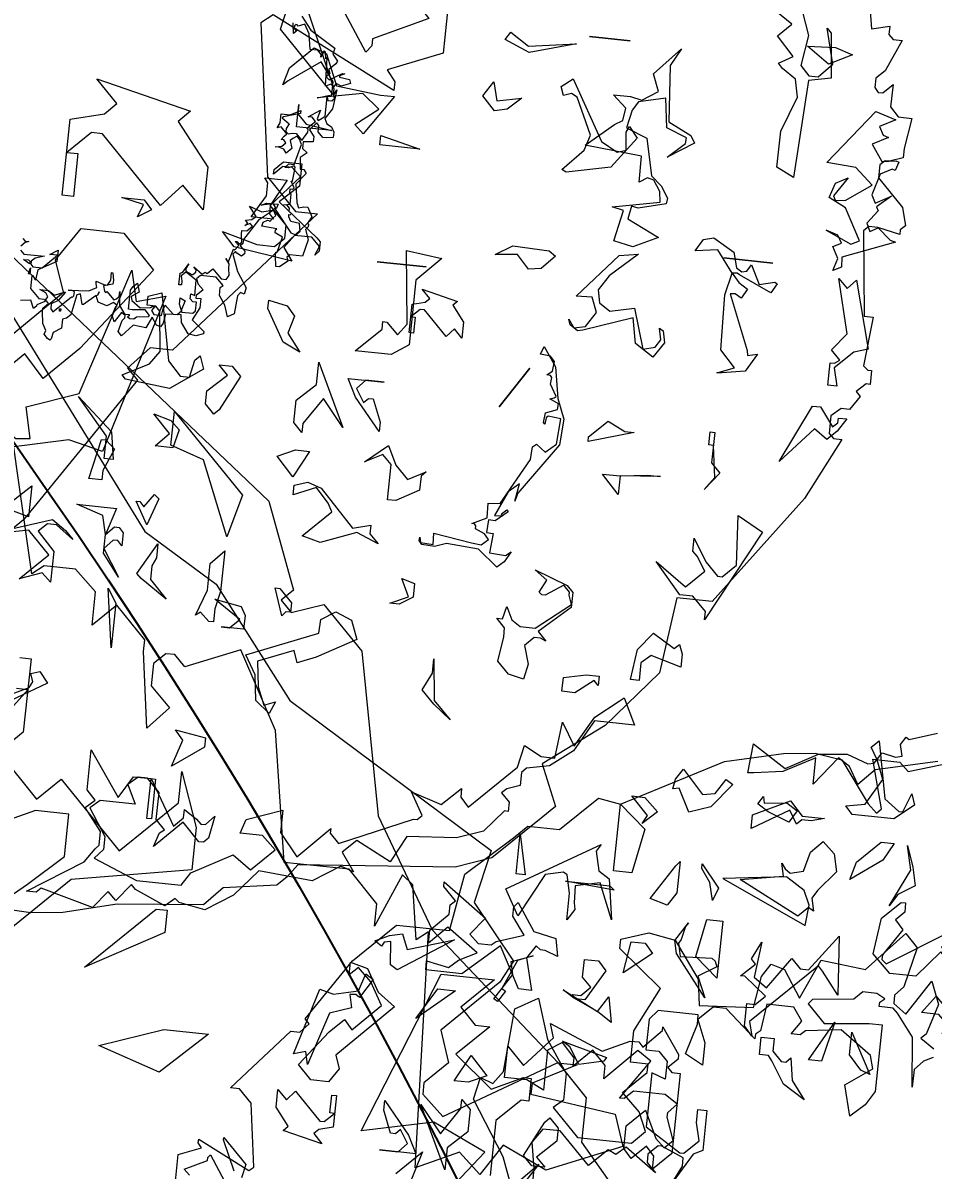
# Model space of a CAD drawing. Header units: metres. Extents: x 329311 to 330425, y 7396637 to 7397287.
# Drawn here: x 329877.847 to 329878.323, y 7397066.054 to 7397066.654 of the extents above; entities that cross this region are included whole.
import ezdxf

# ---------------------------------------------------------------- set-up
doc = ezdxf.new("R2010")
doc.units = ezdxf.units.M
doc.layers.get('0').update_dxf_attribs({"lineweight": 18})
doc.layers.add('ARBRE', color=251, linetype='Continuous', lineweight=13)
doc.layers.add('PA6_TEXTO', color=3, linetype='Continuous', lineweight=18)
doc.layers.add('VEGETAIS', color=3, linetype='Continuous')
doc.styles.add('200 Médio', font='arial.ttf', dxfattribs={"height": 0.75})
doc.styles.add('ARIAL', font='ARIAL', dxfattribs={"height": 0.2})
doc.dimstyles.new('AQ250', dxfattribs={"dimscale": 10, "dimtxt": 0.05, "dimasz": 0.03, "dimexe": 0.03, "dimexo": 0.025, "dimgap": 0.025, "dimtad": 1, "dimzin": 0, "dimdsep": 46, "dimtxsty": 'ARIAL', "dimblk": 'ARCHTICK', "dimcen": 0.09, "dimdle": 0.03, "dimclrt": 7, "dimadec": 0, "dimazin": 0, "dimtfac": 1, "dimtix": 1, "dimtmove": 2, "dimatfit": 3, "dimldrblk": 'OPEN90', "dimfxl": 1, "dimtvp": 1, "dimtolj": 1, "dimtzin": 0, "dimarcsym": 0})

# ---------------------------------------------------------------- blocks, each defined once
blk = doc.blocks.new('_ArchTick')
at = {"color": 0, "linetype": 'ByBlock', "const_width": 0.15}
blk.add_lwpolyline([(-0.5, -0.5), (0.5, 0.5)], dxfattribs=at)
blk = doc.blocks.new('*D12')
at = {"layer": 'Defpoints', "color": 0, "transparency": 16777216}
for p in [(329895.00341, 7397086.44191), (329868.82256, 7397007.37628), (329871.09592, 7397006.62351)]:
    blk.add_point(p, dxfattribs=at)
at = {"layer": 'PA6_TEXTO', "color": 0, "lineweight": -2, "transparency": 16777216}
for p, q in [((329895.24074, 7397086.36333), (329897.56156, 7397085.59484)), ((329897.37107, 7397085.97393), (329871.00161, 7397006.33872)), ((329869.05989, 7397007.29769), (329871.38071, 7397006.52921))]:
    blk.add_line(p, q, dxfattribs=at)
at = {"layer": 'PA6_TEXTO', "color": 0, "lineweight": -2, "transparency": 16777216, "xscale": 0.3, "yscale": 0.3, "zscale": 0.3}
for p, rotation in [((329897.27676, 7397085.68914), 71.6788444677974), ((329871.09592, 7397006.62351), 251.6788444677974)]:
    blk.add_blockref('_ArchTick', p, dxfattribs=dict(at, rotation=rotation))
at = {"layer": 'PA6_TEXTO', "color": 7, "transparency": 16777216, "insert": (329883.58525, 7397046.35536), "char_height": 0.75, "attachment_point": 5, "rotation": 71.67884, "style": '200 Médio'}
blk.add_mtext('\\A1;83.29', dxfattribs=at)
blk = doc.blocks.new('_Open90')
at = {"color": 0, "linetype": 'ByBlock', "lineweight": -2}
for p, q in [((-0.5, 0.5), (0, 0)), ((0, 0), (-1, 0)), ((0, 0), (-0.5, -0.5))]:
    blk.add_line(p, q, dxfattribs=at)
blk = doc.blocks.new('WMF26', base_point=(0, 0.0008))
at = {"color": 85}
for points in [[(10.2552, -0.9839), (11.3025, -1.7915), (11.412, -2.069), (11.3758, -2.1052), (11.412, -2.1414), (11.5141, -2.1052), (11.6524, -2.2427), (11.7611, -2.7672), (11.9727, -3.1163), (12.4238, -3.5016), (12.5251, -3.6045), (12.5251, -3.7494), (12.7359, -3.9898)], [(13.1582, -5.9476), (13.2233, -7.4181), (13.0199, -7.9055), (12.9837, -8.0792), (12.6708, -8.5666), (12.6708, -8.8803), (12.4963, -8.9527), (12.5251, -8.989), (12.5251, -9.0178), (12.111, -8.8144), (12.0739, -8.8441), (12.1472, -9.3381), (12.2485, -9.4401), (12.3209, -9.4401), (11.8994, -9.9284), (11.8269, -9.9284), (11.7611, -10.0008), (11.7973, -10.037), (11.477, -10.5245), (11.165, -10.8381), (10.75, -10.8381), (10.6776, -11.2893), (10.3277, -11.6096), (10.2264, -11.7108), (9.9786, -11.7108), (9.7028, -11.9875), (9.5274, -11.9578), (8.756, -12.3728), (8.3048, -12.4823), (8.0578, -12.5119), (7.8462, -12.4823), (7.6066, -12.162), (7.5342, -12.097), (7.4979, -12.1332), (7.6066, -12.5119), (7.395, -12.5119), (7.3226, -12.4461), (6.6606, -12.6568)], [(0.825, -8.1813), (0.7237, -7.6214), (0.5846, -7.6577), (0.5846, -7.5918), (0.5483, -7.5556), (0.4759, -7.5556), (0.5846, -7.3078), (0.6496, -7.2427), (0.6496, -7.1703), (0.6208, -7.1332), (0.5846, -7.1332), (0.5121, -7.2065), (0.5121, -7.0319), (0.4462, -6.9595), (0.3376, -6.9595), (0.3738, -6.7191), (0.3738, -6.6458), (0.4759, -6.6096), (0.5121, -6.6096), (0.5483, -6.5734), (0.5483, -6.4713), (0.3376, -6.2605), (0.3013, -6.1222), (0.3376, -6.0851), (0.3376, -6.0489), (0.5121, -6.0851), (0.5846, -6.0851), (0.6208, -6.0489), (0.5483, -5.387), (0.4759, -5.387), (0.5121, -5.0016), (0.4759, -4.972), (0.4462, -4.972), (0.4462, -4.8633), (0.4759, -4.8633), (0.5483, -4.7975), (0.5121, -4.7612), (0.5846, -4.6517), (0.6496, -4.6517), (0.7237, -4.5867), (0.7237, -4.4484), (0.6866, -4.4122), (0.6208, -4.4122), (0.8612, -3.9239), (1.4943, -3.0512), (1.771, -3.0512), (1.8434, -2.4543), (2.2221, -2.0031), (2.6807, -1.654), (2.5424, -1.3338), (2.6445, -1.2317), (2.9936, -0.8826), (3.2694, -0.7805), (4.492, -0.6718), (4.5653, -0.5689), (4.6377, -0.4965), (5.0527, -0.4314), (5.191, -0.2857), (5.8604, -0.2206), (6.2753, -0.1111), (6.5223, -0.0815), (7.3226, -0.1111)]]:
    blk.add_lwpolyline(points, dxfattribs=at)
at = {"color": 63}
for points in [[(6.5001, -0.2462), (6.5734, -0.2462), (6.1518, -0.522), (6.0777, -0.6315), (6.0489, -0.6611), (6.0489, -0.7698), (6.188, -0.9443), (6.1156, -1.0094), (6.188, -1.0827), (6.188, -1.3955), (5.9402, -1.0464), (5.8381, -1.221), (5.7006, -1.221), (5.489, -0.8711), (5.4166, -0.9443), (5.4166, -1.0094), (5.3145, -0.9443), (5.2783, -0.9081), (5.2421, -0.9081), (5.1762, -0.9806), (5.2058, -0.806), (5.2421, -0.7698), (5.2783, -0.7698), (5.4166, -0.9081), (5.6274, -0.6973), (5.5903, -0.806), (5.5541, -0.8348), (5.6274, -0.9081), (5.6274, -1.1189), (5.7295, -1.221), (5.8019, -1.221), (5.8744, -1.1551), (5.8019, -1.0094), (6.0777, -1.0094), (6.1518, -0.9443), (6.0127, -0.7336), (6.0127, -0.6315), (6.0777, -0.5582), (5.7295, -0.4199), (5.3804, -0.4199), (5.3145, -0.522), (5.0016, -0.6973), (4.8559, -0.5944), (4.6814, -0.7698), (4.7909, -0.8711), (4.9654, -0.8711), (4.9292, -0.9806), (4.6517, -1.0827), (4.6517, -0.9081), (4.5068, -0.7336), (4.2664, -0.9806), (4.2664, -0.9443), (4.194, -0.8711), (3.6333, -1.1189), (3.6045, -1.1189), (3.5683, -1.1551), (3.6695, -1.3297), (3.4299, -1.2572), (3.2842, -1.3955), (3.2842, -1.3297), (3.2192, -1.2572), (2.8693, -1.6063), (2.833, -1.7808), (2.6947, -1.7084), (2.586, -1.7084), (2.5572, -1.9924), (2.4469, -1.8171), (2.3094, -2.0575), (2.1349, -2.2032), (2.0986, -2.232), (1.9957, -2.0287), (2.3094, -2.0287), (2.4469, -1.7808), (2.6223, -1.6433), (2.7968, -1.6063), (2.833, -1.5701), (2.833, -1.4688), (2.9343, -1.4317), (2.9722, -1.3955), (2.9055, -1.3297), (2.9055, -1.2572), (2.9343, -1.2572), (3.0808, -1.0827), (3.2842, -1.0094), (3.6695, -0.9806), (3.779, -0.7698), (4.0557, -0.9081), (4.1577, -0.806), (4.0557, -0.6611), (4.1577, -0.6973), (4.3685, -0.5582), (4.7909, -0.5944), (4.9654, -0.3837), (5.1762, -0.2462), (5.3804, -0.2824), (5.4166, -0.3112), (5.489, -0.2462), (5.7295, -0.3474), (5.7657, -0.3837), (5.8744, -0.2462), (5.9402, -0.3112), (6.0489, -0.1729), (6.4639, -0.2824), (6.5001, -0.2462), (6.5001, -0.2462)], [(10.3532, -1.2029), (10.9131, -1.9307), (11.1609, -2.0756), (11.4375, -2.4255), (12.1357, -2.8404), (12.0995, -3.0142), (12.2452, -3.1895), (12.209, -3.262), (12.0344, -3.4365), (12.0706, -3.5386), (11.9982, -3.6119), (11.9982, -3.6481), (12.0706, -3.7132), (12.4205, -3.5016), (12.4856, -3.5016), (12.3464, -3.5757), (12.3464, -3.6119), (12.6239, -3.6481), (12.6601, -3.7494), (12.4205, -3.8515), (12.274, -3.7856), (12.209, -3.8877), (12.1357, -3.8227), (11.9982, -3.8877), (11.962, -3.1237), (11.9249, -3.1533), (11.8953, -2.9779), (11.859, -2.9491), (11.7866, -3.1237), (11.7866, -3.0512), (11.6853, -2.9491), (11.4737, -2.9491), (11.4013, -2.5268), (11.263, -2.2789), (11.0884, -2.353), (11.0522, -2.3168), (11.0226, -2.3168), (10.9863, -2.353), (10.9863, -2.4255), (11.0522, -2.4905), (10.9863, -2.563), (10.9501, -2.3168), (10.9501, -2.2789), (10.848, -2.1777), (10.7756, -2.2501), (10.7756, -2.1414), (10.7031, -2.0756), (10.601, -2.0756), (10.564, -2.1052), (10.3894, -1.4062)], [(5.3112, -1.5083), (5.5508, -1.3338), (5.4849, -1.5445), (5.5508, -1.6178), (5.3112, -1.5808), (5.3112, -1.5083), (5.3112, -1.5083)], [(7.2929, -1.8805), (7.1217, -1.724), (7.0023, -1.6894), (6.7191, -1.8286), (6.6969, -1.8747), (6.7183, -1.9373), (6.6499, -1.9611), (6.5816, -1.8772), (7.0394, -1.5997), (7.1077, -1.4671), (7.0838, -1.398), (6.943, -1.4169), (6.8969, -1.3947), (6.9801, -1.3264), (7.2279, -1.5017), (7.3102, -1.8426), (7.2929, -1.8805), (7.2929, -1.8805)], [(4.217, -2.4683), (4.52, -2.2962), (4.6624, -2.2378), (4.6945, -2.3316), (4.9712, -2.2188), (4.9457, -2.0188), (4.8847, -1.8821), (4.7991, -1.9175), (4.8386, -1.8228), (4.9522, -1.9109), (4.9778, -2.111), (5.065, -2.2584), (4.5184, -2.4856), (4.5126, -2.5934), (4.4031, -2.6651), (4.2747, -2.6116), (4.217, -2.4683), (4.217, -2.4683)], [(3.6695, -2.1307), (3.6045, -2.2682), (3.6045, -2.3786), (3.5683, -2.0575), (3.4299, -1.92), (3.5683, -2.0287), (3.6695, -2.1307), (3.6695, -2.1307)], [(6.1156, -2.2032), (6.188, -2.6618), (6.1156, -2.5523), (6.1156, -2.2032), (6.1156, -2.2032)], [(2.586, -2.3415), (2.4107, -2.3786), (2.3094, -2.3786), (2.3094, -2.3053), (2.3456, -2.3415), (2.4839, -2.232), (2.586, -2.232), (2.586, -2.3415), (2.586, -2.3415)], [(3.1064, -2.4148), (3.0817, -2.6074), (3.0817, -2.6766), (3.1508, -2.7466), (3.1064, -2.7466), (3.0817, -2.8446), (3.0323, -2.7466), (2.9631, -2.7013), (2.8437, -2.7013), (2.5819, -2.9137), (2.6066, -2.9829), (2.6066, -3.0076), (2.656, -3.057), (2.7943, -2.9631), (2.819, -2.9631), (2.8437, -2.9829), (2.7943, -3.0817), (2.8931, -3.1517), (2.6313, -3.057), (2.5819, -3.0076), (2.5819, -2.889), (2.819, -2.6766), (2.7499, -2.6074), (2.7943, -2.6272), (2.8437, -2.6272), (2.9129, -2.558), (2.8684, -2.4148), (2.8931, -2.2954), (3.0125, -2.3209), (3.1064, -2.4148), (3.1064, -2.4148)], [(2.0328, -2.6181), (1.9233, -2.7565), (1.7495, -2.6544), (1.7125, -2.6906), (1.6837, -2.6181), (1.6837, -2.5161), (1.9233, -2.5819), (1.9957, -2.5161), (1.9957, -2.3786), (2.0624, -2.3786), (2.0328, -2.6181), (2.0328, -2.6181)], [(5.3433, -2.5885), (5.3433, -2.4872), (5.3804, -2.4872), (5.4528, -2.5523), (5.489, -2.5235), (5.4166, -2.7276), (5.4166, -2.9384), (5.3145, -3.0471), (5.3145, -2.7276), (5.3433, -2.5885), (5.3433, -2.5885)], [(4.7547, -2.698), (4.7547, -2.6247), (4.7909, -2.6247), (4.8197, -2.5885), (4.893, -2.8001), (4.8559, -2.8001), (4.7547, -2.698), (4.7547, -2.698)], [(5.8678, -2.8726), (5.8678, -2.7639), (5.7295, -2.6247), (5.9402, -2.7639), (5.9765, -2.8001), (5.8381, -3.0471), (5.8381, -2.9384), (5.8678, -2.8726), (5.8678, -2.8726)], [(6.6754, -3.15), (6.5659, -3.0759), (6.5001, -3.0109), (6.6392, -3.1121), (6.7117, -3.1121), (6.7767, -3.0471), (6.6392, -2.9022), (6.6392, -2.6618), (6.7117, -2.7276), (6.8862, -2.6618), (6.6754, -2.8726), (6.85, -3.0471), (7.1991, -2.9746), (7.3374, -2.9746), (7.2641, -3.0759), (7.1991, -3.15), (7.2353, -3.36), (7.0904, -3.0109), (6.6754, -3.15), (6.6754, -3.15)], [(6.2531, -3.0759), (6.188, -3.1426), (6.1518, -3.1426), (6.1156, -3.1055), (6.1156, -3.0035), (6.1518, -3.0397), (6.188, -3.0397), (6.2531, -2.9672), (6.1156, -2.7565), (6.2531, -2.931), (6.2531, -3.0759), (6.2531, -3.0759)], [(1.6475, -3.0759), (1.7495, -3.0759), (1.9595, -3.3163), (1.7125, -3.1426), (1.5742, -3.2801), (1.6475, -3.3896), (1.6837, -3.4258), (1.6837, -3.5271), (1.5742, -3.3534), (1.4721, -3.2513), (1.4359, -3.2513), (1.3346, -3.3534), (1.3634, -3.7387), (1.1601, -3.63), (1.538, -2.9022), (1.538, -2.9672), (1.6475, -3.0759), (1.6475, -3.0759)], [(6.2531, -3.0759), (6.2893, -3.2225), (6.5001, -3.2875), (6.188, -3.2875), (6.2531, -3.0759), (6.2531, -3.0759)], [(2.8569, -4.5002), (2.791, -4.3446), (2.805, -4.1405), (3.0874, -3.7321), (3.1055, -3.6671), (3.0825, -3.8054), (3.164, -3.7346), (3.2513, -3.5394), (3.1879, -3.5452), (3.1994, -3.56), (3.1607, -3.5946), (3.1484, -3.5806), (3.2406, -3.4991), (3.2933, -3.5032), (3.2999, -3.4036), (3.248, -3.3995), (3.2587, -3.2472), (3.1327, -3.2389), (3.0932, -3.2727), (3.1385, -3.1887), (3.192, -3.1426), (3.3493, -3.2669), (3.602, -3.2842), (3.6909, -3.2513), (3.7905, -3.2579), (3.8152, -3.2859), (3.8136, -3.3122), (3.8029, -3.2719), (3.7033, -3.2653), (3.7074, -3.355), (3.4077, -3.3106), (3.3311, -3.3023), (3.2776, -3.3493), (3.3147, -3.3912), (3.3871, -3.4225), (3.3879, -3.4464), (3.4003, -3.4604), (3.4209, -3.4612), (3.3056, -3.5172), (3.3106, -3.6316), (3.2183, -3.6382), (3.0183, -4.0046), (3.0117, -4.1042), (2.9837, -4.1289), (2.9104, -4.0738), (2.8289, -4.1446), (2.8149, -4.3438), (2.917, -4.3537), (2.931, -4.3413), (2.9351, -4.2887), (2.9475, -4.3027), (2.9401, -4.3784), (2.8495, -4.413), (2.8462, -4.4599), (2.9178, -4.4912), (2.8833, -4.5019), (2.8693, -4.5142), (2.9236, -4.6048), (2.9195, -4.6575), (2.9318, -4.6715), (2.959, -4.6731), (2.9187, -4.7077), (2.9112, -4.7835), (2.9458, -4.823), (3.0249, -4.8287), (3.0043, -4.8913), (2.9005, -4.7431), (2.8569, -4.5002), (2.8569, -4.5002)], [(5.9402, -3.1862), (6.0415, -3.36), (6.0127, -3.36), (5.9765, -3.3237), (5.904, -3.4258), (5.8678, -3.397), (5.9402, -3.1862), (5.9402, -3.1862)], [(6.2531, -3.7461), (6.3255, -3.5715), (6.3255, -3.4983), (6.4276, -3.4983), (6.3618, -3.8111), (6.3255, -3.8111), (6.2531, -3.7461), (6.2531, -3.7461)], [(6.3255, -3.8408), (6.5734, -4.1248), (6.2893, -3.877), (6.2531, -3.6662), (6.3255, -3.6662), (6.3255, -3.8408), (6.3255, -3.8408)], [(4.8477, -3.6769), (4.986, -3.8227), (4.8477, -3.8877), (4.739, -3.8877), (4.8477, -3.6769), (4.8477, -3.6769)], [(2.3094, -3.9494), (2.0986, -3.9783), (1.9957, -3.9783), (2.3094, -3.9494), (2.3094, -3.8045), (2.4469, -3.9494), (2.3094, -3.9494), (2.3094, -3.9494)], [(5.8381, -3.9132), (5.9765, -4.0515), (5.8381, -4.0153), (5.7657, -3.9494), (5.8019, -3.8045), (5.9402, -3.8045), (5.8381, -3.9132), (5.8381, -3.9132)], [(1.6112, -4.2623), (1.6475, -4.2623), (1.6475, -4.3644), (1.6112, -4.3644), (1.6112, -4.1248), (1.538, -4.0515), (1.6475, -3.9132), (1.5742, -4.0153), (1.6112, -4.2623), (1.6112, -4.2623)], [(9.9745, -8.6769), (10.1498, -9.1281), (10.4257, -9.5496), (10.3894, -9.7242), (10.2882, -9.688), (10.2157, -9.7892), (10.1787, -10.284), (10.0041, -10.387), (9.902, -10.0733), (9.7283, -9.8255), (9.7283, -9.6155), (9.8008, -9.5496), (9.5892, -9.3381), (9.1668, -9.3381), (9.0655, -9.4401), (9.1306, -9.5859), (9.2771, -9.7242), (9.1018, -9.8996), (9.1018, -9.9646), (9.2401, -9.9646), (9.2401, -10.2116), (9.0655, -10.5607), (9.4146, -10.8381), (9.4146, -10.9106), (9.203, -10.983), (8.9931, -10.9468), (8.7823, -10.6628), (8.7519, -10.4594), (8.3303, -10.4882), (8.2941, -10.736), (8.2282, -10.8381), (8.1195, -10.8085), (7.9812, -10.5977), (7.8429, -10.9106), (7.4938, -10.8744), (7.2098, -11.1872), (7.1085, -11.0851), (7.181, -10.7723), (7.246, -10.699), (7.246, -10.634), (7.1447, -10.5607), (6.9694, -10.8381), (6.8969, -10.6628), (6.9694, -10.4232), (7.0064, -10.387), (6.8969, -10.3145)], [(1.2728, -7.6939), (1.207, -7.5193), (1.2432, -7.2789), (1.1708, -7.2065), (1.0975, -7.2065), (0.9962, -7.3152), (1.0687, -7.5918), (1.0324, -7.5556), (0.9962, -7.2065), (1.1708, -7.1703), (1.207, -6.4054), (1.3453, -6.4713), (1.3453, -6.7553), (1.2432, -7.0319), (1.2728, -7.1703), (1.3815, -7.2427), (1.4178, -7.2789), (1.3091, -7.344), (1.4466, -7.4905), (1.3453, -7.5918), (1.5561, -7.7301)], [(6.8969, -10.2478), (6.9694, -10.2116), (7.0352, -10.1391), (7.0352, -10.0008), (7.0723, -10.387), (7.2098, -10.5607), (7.246, -10.5977), (7.3555, -10.5977), (7.3555, -10.634), (7.3193, -10.6628), (7.3843, -10.699), (7.4938, -10.699), (7.5597, -10.634), (7.8791, -10.5977), (7.9088, -10.5607), (7.7696, -10.4232), (7.4205, -10.4594), (7.3193, -10.4594), (7.3193, -9.9358), (7.3843, -9.8255), (7.4938, -9.7242), (7.5597, -9.9646), (7.3555, -10.1103), (7.3843, -10.2116), (7.6321, -10.387), (7.9088, -10.3507), (7.945, -10.3145), (8.0175, -10.3145), (7.945, -10.4232), (8.0175, -10.5245), (8.2282, -10.5245), (8.2579, -10.3145), (8.2941, -10.284), (8.2941, -10.2478), (8.5419, -10.4594), (8.6432, -10.4594), (8.7519, -10.3507), (8.6794, -10.1754), (8.6794, -10.0008), (8.8185, -10.0733), (8.7519, -10.3145), (8.7519, -10.387), (9.0655, -10.387), (9.1306, -10.3145), (9.1306, -10.0733), (9.0293, -10.0733), (8.956, -10.0008), (8.956, -9.8625), (9.0655, -9.8996), (9.0655, -9.4772), (8.7823, -9.3018), (8.7519, -9.3018), (8.6432, -9.4113), (8.6794, -9.5496), (8.6794, -9.6517), (8.6069, -9.6517), (8.6069, -9.3381), (8.6794, -9.3018), (8.8185, -9.0622), (8.7519, -9.2006), (8.7519, -9.2656), (8.9272, -9.3381), (8.956, -9.3381), (9.0293, -9.2656), (9.0293, -9.2006), (8.956, -9.1281), (9.203, -9.3018), (9.2771, -9.2368), (9.3422, -9.2656), (9.4805, -9.1281), (9.7283, -9.3751), (9.8658, -9.3751), (9.9382, -9.2656), (9.902, -9.0622), (9.902, -8.9527)], [(4.6723, -4.3101), (4.8115, -4.0993), (4.8115, -4.0268), (4.8839, -4.0993), (4.8839, -4.273), (4.739, -4.4122), (4.739, -4.5867), (4.4986, -4.0993), (4.6723, -4.3101), (4.6723, -4.3101)], [(4.3603, -4.4846), (4.4253, -4.4122), (4.3603, -4.3101), (4.3241, -4.3463), (4.2878, -4.3463), (4.2146, -4.1717), (4.2146, -4.0993), (4.4253, -4.3463), (4.4986, -4.4846), (4.2146, -4.4846), (4.3603, -4.4846), (4.3603, -4.4846)], [(5.3351, -4.4122), (5.4734, -4.1355), (5.5096, -4.0993), (5.5821, -4.1717), (5.5821, -4.273), (5.4372, -4.4122), (5.5096, -4.4846), (5.4075, -4.4846), (5.3351, -4.4122), (5.3351, -4.4122)], [(0.811, -4.6484), (0.7015, -4.5027), (0.6644, -4.5398), (0.6644, -4.576), (0.5994, -4.576), (0.6644, -4.4739), (0.7377, -4.4006), (0.8398, -4.4739), (1.0868, -4.1899), (0.876, -4.6484), (0.811, -4.6484), (0.811, -4.6484)], [(3.304, -4.3875), (3.0973, -4.7127), (3.304, -4.3875), (3.304, -4.3875)], [(4.8889, -6.482), (4.8707, -6.4424), (4.8304, -6.4219), (4.8098, -6.3823), (4.8098, -6.342), (4.86, -6.3321), (4.8889, -6.3321), (4.9308, -6.3716), (4.9308, -6.4219), (4.9498, -6.4424), (5, -6.3823), (4.9605, -6.3321), (4.9605, -6.2918), (5.0395, -6.2819), (5.0395, -6.2317), (5, -6.1996), (5.0502, -6.1601), (5.0395, -6.0695), (5.0107, -6.0695), (4.9893, -6.0398), (5.0609, -5.9485), (5.0395, -5.8077), (5.0214, -5.7682), (4.9811, -5.7789), (4.9498, -5.7789), (4.9103, -5.7072), (4.9391, -5.6562), (4.9308, -5.6463), (4.9308, -5.6274), (4.9498, -5.606), (4.921, -5.5269), (4.9498, -5.3952), (5.0502, -5.3952), (5.0708, -5.3763), (5.0609, -5.345), (5.121, -5.2947), (5.1507, -5.2947), (5.1614, -5.3763), (5.1614, -5.4059), (5.1507, -5.4059), (5.121, -5.5269), (5.182, -5.5557), (5.182, -5.5771), (5.1712, -5.5878), (5.2915, -5.5961), (5.2832, -5.6274), (5.2519, -5.6463), (5.2412, -5.6463), (5.233, -5.6381), (5.2124, -5.6669), (5.191, -5.6891), (5.2124, -5.7286), (5.3227, -5.6381), (5.4232, -5.4767), (5.4232, -5.4454), (5.4421, -5.4265), (5.4026, -5.387), (5.4026, -5.3656), (5.4232, -5.345), (5.4635, -5.3656), (5.4734, -5.3763), (5.4923, -5.3557), (5.4421, -5.2248), (5.3631, -5.1037), (5.373, -5.0535), (5.4026, -5.0634), (5.4232, -5.0346), (5.4339, -4.8921), (5.4841, -4.8633), (5.5137, -4.9531), (5.564, -5.0239), (5.564, -5.0848), (5.5426, -5.1037), (5.6035, -5.1638), (5.7253, -5.1638), (5.755, -5.135), (5.736, -5.093), (5.6941, -5.0535), (5.7443, -5.0033), (5.7443, -4.9844), (5.7048, -4.9844), (5.7048, -4.9127), (5.755, -4.8123), (5.6545, -4.7324), (5.6545, -4.7118), (5.7146, -4.6904), (5.7756, -4.7011), (5.8365, -4.7826), (5.8447, -4.8419), (5.9657, -4.8337), (5.9765, -4.7621), (5.9954, -4.7324), (6.0267, -4.7407), (6.0662, -4.8016), (6.1074, -4.7118), (6.2078, -4.7217), (6.2893, -4.632), (6.3181, -4.6616), (6.2975, -4.7514), (6.2786, -4.7719), (6.2786, -4.7909), (6.3082, -4.8123), (6.3576, -4.7324), (6.3791, -4.7826), (6.3576, -4.8526), (6.3478, -4.8633), (6.3791, -4.8839), (6.4293, -4.8526), (6.4984, -4.8732), (6.519, -4.9234), (6.6096, -4.8419), (6.6203, -4.8419), (6.6409, -4.9234), (6.6705, -4.9127), (6.7001, -4.7514), (6.7314, -4.7217), (6.7602, -4.7118), (6.7602, -4.6402), (6.8212, -4.6007), (6.8319, -4.5505), (6.8418, -4.5398), (6.8607, -4.5505), (6.892, -4.5818), (6.8821, -4.6114), (6.9109, -4.6616), (6.9216, -4.7514), (6.9216, -4.7826), (6.8821, -4.8222), (6.901, -4.8419), (6.9718, -4.8016), (6.9718, -4.7909), (6.9932, -4.7719), (7.0229, -4.8337), (7.1019, -4.8222)], [(7.134, -5.3054), (7.1126, -5.2865), (7.0838, -5.2865), (7.1126, -5.2758), (7.1439, -5.2437)], [(7.1439, -5.2141), (7.1126, -5.1852), (6.9513, -5.1852), (7.0229, -5.1638), (7.0517, -5.135), (7.0517, -5.1136), (7.0336, -5.093), (6.9611, -5.093), (6.8508, -5.2042), (6.9109, -5.2042), (6.8508, -5.2437), (6.8508, -5.154), (6.9932, -5.0741), (7.0015, -4.9926), (7.0229, -5.0239), (7.0336, -5.0239), (7.0336, -4.9234), (6.9611, -4.8526), (6.9216, -4.8526), (6.9109, -4.8419), (6.892, -4.8732), (6.9109, -4.9028), (6.9611, -4.9234), (6.892, -4.9234), (6.8418, -4.8921), (6.771, -4.9234), (6.7602, -4.9234), (6.8105, -4.8526), (6.8607, -4.8222), (6.8607, -4.7826), (6.8418, -4.7621), (6.71, -4.8921), (6.7001, -4.8921), (6.6911, -4.9028), (6.6911, -4.9341), (6.71, -4.9424), (6.7413, -4.9424), (6.5808, -4.9531), (6.519, -4.9844), (6.5297, -5.0132), (6.5297, -5.0346), (6.4688, -5.0132), (6.44, -5.0132), (6.4186, -5.0535), (6.4186, -5.1136), (6.4079, -5.1136), (6.398, -5.0535), (6.398, -5.0239), (6.4688, -5.0033), (6.4581, -4.9629), (6.4482, -4.9531), (6.44, -4.9629), (6.3791, -4.9028), (6.3576, -4.9127), (6.3395, -4.9341), (6.3395, -4.9737), (6.3288, -4.8633), (6.2893, -4.8123), (6.2786, -4.8016), (6.2473, -4.8016), (6.2473, -4.7909), (6.258, -4.7826), (6.2391, -4.7719), (6.2078, -4.7719), (6.1889, -4.7909), (6.0967, -4.8016), (6.0884, -4.8123), (6.1279, -4.8526), (6.2284, -4.8419), (6.258, -4.8419), (6.258, -4.9926), (6.2391, -5.0239), (6.2078, -5.0535), (6.1889, -4.9844), (6.2473, -4.9424), (6.2391, -4.9127), (6.1675, -4.8633), (6.0884, -4.8732), (6.0769, -4.8839), (6.0563, -4.8839), (6.0769, -4.8526), (6.0563, -4.8222), (5.9954, -4.8222), (5.9872, -4.8839), (5.9765, -4.8921), (5.9765, -4.9028), (5.9056, -4.8419), (5.876, -4.8419), (5.8447, -4.8732), (5.8653, -4.9234), (5.8653, -4.9737), (5.8258, -4.9531), (5.8447, -4.8839), (5.8447, -4.8633), (5.755, -4.8633), (5.736, -4.8839), (5.736, -4.9531), (5.7649, -4.9531), (5.7863, -4.9737), (5.7863, -5.0132), (5.755, -5.0033), (5.755, -5.1243), (5.8365, -5.1745), (5.8447, -5.1745), (5.876, -5.1433), (5.8653, -5.1037), (5.8653, -5.0741), (5.8867, -5.0741), (5.8867, -5.1638), (5.8653, -5.1745), (5.8258, -5.2437), (5.8447, -5.2042), (5.8447, -5.1852), (5.7945, -5.1638), (5.7863, -5.1638), (5.7649, -5.1852), (5.7649, -5.2042), (5.7863, -5.2248), (5.7146, -5.1745), (5.6941, -5.1935), (5.6751, -5.1852), (5.6356, -5.2248), (5.564, -5.154), (5.5236, -5.154), (5.503, -5.1852), (5.5137, -5.2437), (5.5137, -5.2758), (5.5426, -5.3153), (5.5236, -5.2865), (5.4923, -5.3952), (5.4841, -5.387), (5.4528, -5.4265), (5.4841, -5.4561), (5.4734, -5.4561), (5.4528, -5.4372), (5.4339, -5.4561), (5.4421, -5.5162), (5.4421, -5.5459), (5.4026, -5.5459), (5.3631, -5.5878), (5.3837, -5.606), (5.4232, -5.5878), (5.4026, -5.606), (5.4232, -5.6274), (5.373, -5.6381), (5.3417, -5.6669), (5.3837, -5.7179), (5.4026, -5.7393), (5.3022, -5.7072), (5.2223, -5.7286), (5.2017, -5.7476), (5.2017, -5.7575), (5.2223, -5.7789), (5.3129, -5.7575), (5.2725, -5.7789), (5.182, -5.7789), (5.191, -5.7476), (5.2017, -5.7393), (5.0609, -5.5664), (5.0214, -5.5557), (4.9893, -5.5878), (5, -5.6463), (5.0708, -5.6562), (5.0897, -5.6891), (5.0897, -5.7072), (5.0815, -5.7072), (5.0708, -5.7179), (5.1004, -5.7393), (5.0897, -5.7476), (5.0897, -5.7575), (5.1111, -5.7789), (5.14, -5.7789), (5.0897, -5.7896), (5.0897, -5.8686), (5.1004, -5.8793), (5.1004, -5.9081), (5.0815, -5.9081), (5.0708, -5.9188), (5.1004, -5.969), (5.0897, -5.969), (5.0815, -6.0489), (5.0815, -6.0802), (5.0897, -6.0901), (5.1317, -6.0695), (5.1614, -6.0695), (5.1317, -6.0999), (5.0897, -6.0999), (5.0502, -6.2605), (5.0708, -6.3), (5.0897, -6.3214), (5.121, -6.3), (5.14, -6.2819), (5.121, -6.221), (5.1614, -6.1815), (5.182, -6.2103), (5.2223, -6.221), (5.2519, -6.221), (5.2017, -6.2317), (5.1712, -6.2605), (5.191, -6.2819), (5.2124, -6.2819), (5.191, -6.3107), (5.1712, -6.3321), (5.2223, -6.3823), (5.2519, -6.3716), (5.233, -6.4112), (5.233, -6.482), (5.1614, -6.482), (5.0815, -6.5231), (5.0815, -6.5009), (5.2124, -6.4614), (5.2223, -6.4507), (5.1614, -6.4112), (5.182, -6.3716), (5.182, -6.3502), (5.1614, -6.3321), (5.1317, -6.342), (5.1004, -6.342), (5.0502, -6.2918), (5.0107, -6.3609), (5.0107, -6.3823), (5.0214, -6.3922), (4.9605, -6.4507), (4.9893, -6.482), (5.0214, -6.482), (4.9308, -6.5437), (4.9498, -6.4721), (4.9391, -6.4614), (4.9103, -6.482), (4.8889, -6.5009), (4.8889, -6.6524), (4.8806, -6.6236), (4.8493, -6.6236), (4.8304, -6.6442), (4.8386, -6.6738), (4.8205, -6.7133), (4.8386, -6.5627), (4.8889, -6.482), (4.8889, -6.482)], [(4.0524, -5.3013), (4.0524, -4.7958), (4.1833, -4.7044), (4.4657, -4.7044), (4.2747, -4.8946), (4.2747, -4.9539), (4.2425, -4.9539), (4.1503, -4.8625), (4.0853, -4.9539), (4.1503, -5.5236), (3.8696, -5.4907), (4.0524, -5.3013), (4.0524, -5.3013)], [(6.7915, -4.7909), (6.7817, -4.7909), (6.7817, -4.7719), (6.7915, -4.7719), (6.7915, -4.7909), (6.7915, -4.7909)], [(0.7739, -4.9975), (0.7377, -4.9975), (0.7015, -5.0272), (0.7739, -5.0996), (0.6644, -5.2371), (0.7739, -5.6595), (0.7015, -5.587), (0.6356, -5.6595), (0.4899, -5.1358), (0.5994, -5.0996), (0.7377, -4.9613), (0.7015, -4.823), (0.7739, -4.823), (0.7739, -4.9975), (0.7739, -4.9975)], [(1.6442, -5.4405), (1.6046, -5.6125), (1.7347, -5.783), (1.9109, -5.7566), (1.8558, -5.8521), (1.7759, -5.8735), (1.6104, -5.7772), (1.5775, -5.6578), (1.5322, -5.6315), (1.4927, -5.6422), (1.4639, -5.6932), (1.3865, -5.5467), (1.2679, -5.5788), (1.2473, -5.5673), (1.291, -5.4915), (1.547, -5.606), (1.5668, -5.6175), (1.6046, -5.6125), (1.5478, -5.5467), (1.4729, -5.503), (1.5165, -5.4273), (1.5668, -5.4561), (1.6046, -5.4512), (1.4268, -5.0255), (1.421, -4.9885), (1.3445, -5.0049), (1.426, -4.8642), (1.6055, -4.8329), (1.6425, -4.8279), (1.5108, -4.8798), (1.6318, -5.0091), (1.6442, -5.4405), (1.6442, -5.4405)], [(2.3481, -5.6858), (2.558, -5.4915), (2.6321, -5.3746), (2.6099, -5.275), (2.5243, -5.219), (2.3333, -5.2618), (2.2378, -4.9514), (2.1439, -4.9769), (2.1044, -5.0387), (2.125, -5.1284), (2.0937, -5.1095), (2.0739, -5.0189), (2.1521, -4.8963), (2.2995, -4.9901), (2.3374, -5.1869), (2.7186, -5.0502), (2.7581, -5.0412), (2.8199, -5.0799), (2.8347, -5.1243), (2.7894, -5.0609), (2.6988, -5.0807), (2.6247, -5.1968), (2.6717, -5.3137), (2.796, -5.3071), (2.4955, -5.6578), (2.3481, -5.6858), (2.3481, -5.6858)], [(3.7461, -5.1383), (3.6481, -5.014), (3.6481, -4.8897), (3.7132, -4.9555), (3.7724, -4.8897), (3.9626, -5.079), (3.9956, -5.079), (4.0606, -5.014), (4.0277, -5.014), (4.0277, -4.8897), (4.0606, -4.8897), (4.0606, -5.112), (3.9626, -5.1383), (3.9297, -5.1712), (3.9956, -5.2363), (3.7132, -5.1712), (3.7461, -5.1383), (3.7461, -5.1383)], [(6.4984, -4.9531), (6.5083, -4.9234), (6.4984, -4.9531), (6.4984, -4.9531)], [(7.0624, -5.0346), (7.0517, -5.0848), (7.0517, -5.0346), (7.0624, -5.0346), (7.0624, -5.0346)], [(7.0624, -5.135), (7.0624, -5.1136), (7.1126, -5.1433), (7.0731, -5.1433), (7.0624, -5.135), (7.0624, -5.135)], [(3.0438, -5.6364), (2.9886, -5.601), (3.0907, -5.494), (3.1871, -5.4783), (3.2842, -5.5829), (3.4596, -5.5656), (3.3295, -5.6463), (3.0438, -5.6364), (3.0438, -5.6364)], [(6.1601, -5.6315), (6.2613, -5.5664), (6.2251, -5.6677), (6.3996, -5.7048), (6.2251, -5.7048), (6.1601, -5.6315), (6.1601, -5.6315)], [(5.2421, -5.7624), (5.2421, -5.6965), (5.2058, -5.6595), (5.3804, -5.6595), (5.2783, -5.8348), (5.2783, -5.9361), (5.3071, -5.9723), (5.1326, -5.9723), (5.2421, -5.7624), (5.2421, -5.7624)], [(0.5821, -6.8706), (0.5475, -6.8072), (0.5039, -6.794), (0.6241, -6.729), (0.5352, -6.6013), (0.4289, -6.6178), (0.4051, -6.6104), (0.4257, -6.5421), (0.4495, -6.5495), (0.5384, -6.5009), (0.5878, -6.3354), (0.5541, -6.272), (0.4322, -6.3412), (0.5401, -6.2465), (0.5236, -6.2152), (0.6018, -6.1115), (0.573, -6.0489), (0.5096, -6.0827), (0.4075, -5.9987), (0.3639, -5.9855), (0.7682, -5.8258), (0.764, -5.75), (0.8274, -5.7163), (0.7986, -5.8134), (0.8464, -5.9015), (0.783, -5.9361), (0.8184, -5.9946), (0.9106, -6.0226), (0.7089, -5.9353), (0.6447, -5.969), (0.7797, -6.2119), (0.9139, -6.2786), (0.8785, -6.3955), (0.7838, -6.4466), (0.8818, -6.2959), (0.8653, -6.2638), (0.7896, -6.2679), (0.592, -6.4103), (0.7319, -6.533), (0.9608, -6.5487), (0.6224, -6.9842), (0.4611, -6.9356), (0.5821, -6.8706), (0.5821, -6.8706)], [(1.2984, -5.7253), (1.6837, -5.7253), (1.2984, -5.7253), (1.2984, -5.7253)], [(3.0117, -6.2794), (2.8528, -6.4474), (2.8166, -6.5676), (2.9508, -6.8525), (2.9969, -6.8755), (3.0586, -6.8541), (3.0825, -6.9233), (2.9977, -6.9908), (2.7268, -6.5289), (2.5959, -6.4573), (2.5268, -6.4803), (2.5432, -6.6211), (2.5202, -6.6672), (2.4527, -6.5824), (2.6321, -6.3379), (2.9746, -6.2613), (3.0117, -6.2794), (3.0117, -6.2794)], [(3.5715, -6.7586), (3.3797, -6.8006), (3.4851, -6.7034), (3.5798, -6.6779), (3.6827, -6.7866), (3.6086, -6.9027), (3.5715, -6.7586), (3.5715, -6.7586)], [(5.1507, -7.2559), (5.0708, -7.1554), (4.8707, -7.0361), (4.8806, -6.9858), (4.8386, -6.9356), (4.8493, -6.9142), (4.8996, -6.864), (4.8889, -6.8343), (4.9103, -6.8138), (4.9103, -6.8031), (4.8889, -6.7841), (4.7892, -6.8451), (4.7703, -6.8451), (4.8098, -6.8245), (4.8098, -6.8138), (4.7291, -6.8031), (4.7192, -6.7742), (4.7892, -6.7446), (4.8304, -6.7635), (4.8493, -6.7339), (4.8707, -6.7528), (4.9103, -6.7339), (4.921, -6.9546), (4.9308, -6.9463), (4.9391, -6.9965), (4.9498, -7.0048), (4.9712, -6.9546), (4.9712, -6.976), (5, -7.0048), (5.0609, -7.0048), (5.0815, -7.1258), (5.121, -7.1974), (5.1712, -7.176), (5.182, -7.1867), (5.191, -7.1867), (5.2017, -7.176), (5.2017, -7.1554), (5.182, -7.1365), (5.2017, -7.1159), (5.2124, -7.1867), (5.2124, -7.1974)], [(3.3698, -7.209), (2.9985, -7.2649), (3.3591, -7.1587), (3.5567, -7.2411), (3.518, -7.302), (3.3698, -7.209), (3.3698, -7.209)], [(1.0283, -7.3135), (1.2053, -7.4354), (0.9888, -7.4469), (0.8497, -7.4049), (1.0283, -7.3135), (1.0283, -7.3135)]]:
    blk.add_lwpolyline(points, dxfattribs=at)
at = {"color": 106}
for points in [[(10.517, -2.5819), (10.5903, -2.4798), (10.5533, -2.4798)], [(10.5533, -2.3786), (10.5903, -2.3786), (10.5903, -2.6181), (10.517, -2.6906), (10.6554, -2.8289), (10.7278, -2.7565), (10.9386, -2.9672), (11.1139, -2.7927), (11.1139, -2.6906), (11.179, -2.866), (11.179, -3.0035), (10.7937, -3.0759), (10.4438, -3.4258)], [(10.2042, -3.4909), (10.6554, -3.1055), (10.7649, -3.0035), (10.7649, -2.866), (10.6554, -2.866), (10.517, -2.931)], [(5.7006, -1.221), (5.6644, -1.221), (5.6644, -0.9081), (5.7006, -0.9081), (5.7006, -1.221), (5.7006, -1.221)], [(11.179, -1.92), (11.0777, -1.6796), (10.9682, -1.6433), (10.9682, -1.5338), (11.216, -1.7808), (11.179, -1.92), (11.179, -1.92)], [(5.1046, -2.563), (5.1046, -2.4543), (5.2799, -2.4543), (5.2141, -2.4543), (5.1408, -2.5268), (5.3524, -2.6651), (5.1408, -2.6288), (5.1046, -2.563), (5.1046, -2.563)], [(3.8161, -2.8404), (3.919, -2.7746), (3.9914, -2.7746), (3.8531, -2.8404), (3.919, -2.9779), (3.8161, -2.9491), (3.8161, -2.8404), (3.8161, -2.8404)], [(11.1139, -3.215), (10.8661, -3.3534), (11.0777, -3.1426), (11.1139, -3.1426), (11.1139, -3.215), (11.1139, -3.215)], [(4.3413, -3.3278), (4.2022, -3.3641), (4.2022, -3.2982), (4.1298, -3.2258), (4.3043, -3.2982), (4.5809, -3.1895), (4.7258, -3.2258), (4.5151, -3.4365), (4.5513, -3.5016), (4.6534, -3.6119), (4.8287, -3.5378), (4.8287, -3.6119), (4.7258, -3.6481), (4.6172, -3.6119), (4.3413, -3.3278), (4.3413, -3.3278)], [(12.0912, -3.3558), (12.1431, -3.4085), (12.1908, -3.4085), (12.0912, -3.5082), (12.2172, -3.6086), (12.3168, -3.5608), (12.3423, -3.5608), (12.3423, -3.6349), (12.3168, -3.6349), (12.2427, -3.7082), (12.2427, -3.8869)], [(12.2954, -3.9396), (12.3958, -3.8342), (12.3168, -3.9602)], [(11.9389, -3.9132), (12.0171, -3.8342), (11.9653, -4.0137)], [(12.0649, -4.0137), (12.2172, -3.8136), (12.0435, -3.7346), (11.8121, -3.7873), (12.0171, -3.2562), (12.1908, -3.2562), (12.0912, -3.3558), (12.0912, -3.3558)], [(11.1428, -3.6662), (10.9386, -3.6012), (11.1428, -3.5271), (11.2885, -3.5271), (11.1428, -3.6662), (11.1428, -3.6662)], [(3.9552, -3.7494), (3.8161, -3.8227), (3.8531, -3.7856), (3.8531, -3.6769), (4.0277, -3.5757), (4.0935, -3.5757), (4.0935, -3.8515), (4.166, -3.9239), (4.3043, -3.8515), (4.1298, -3.9972), (4.0565, -3.8515), (3.9552, -3.7494), (3.9552, -3.7494)], [(2.4469, -4.3644), (2.3094, -4.2985), (2.237, -4.2985), (2.586, -4.1899), (2.586, -4.2261), (2.4469, -4.3644), (2.4469, -4.3644)], [(6.2531, -4.3282), (6.0489, -4.4377), (5.9765, -4.5398), (6.0127, -4.8526), (6.0489, -4.8889), (6.1156, -4.8889), (6.1156, -4.9613), (6.0127, -4.9975), (5.904, -4.4739), (5.8019, -4.3644), (5.7295, -4.3644), (5.7006, -4.5027), (5.6644, -4.5398), (5.6274, -4.4377), (5.8744, -4.2623), (6.2243, -4.2985), (6.2531, -4.3282), (6.2531, -4.3282)], [(5.1762, -4.9613), (5.1762, -5.0272), (5.0305, -4.9975), (4.9654, -4.9251), (5.0016, -4.7859), (4.893, -4.6484), (5.0305, -4.7135), (5.1762, -4.9613), (5.1762, -4.9613)], [(5.5903, -5.5212), (5.3145, -5.4487), (5.1762, -5.4487), (5.1029, -5.5212), (5.1029, -5.6232), (5.2421, -5.7624), (5.0305, -6.0094), (5.1029, -6.0744), (5.1762, -6.0744), (5.2421, -6.0094), (5.2421, -6.0456), (5.1762, -6.1115), (5.0305, -6.1115), (5.0305, -5.9361), (5.1762, -5.7986), (4.8559, -5.5508), (4.8271, -5.5212), (4.8271, -5.4487), (4.8559, -5.4125), (4.8271, -5.4849), (4.893, -5.5508), (5.0305, -5.5508), (5.1029, -5.4487), (5.0305, -5.3474), (5.489, -5.4125), (5.5903, -5.5212), (5.5903, -5.5212)], [(3.9832, -5.4125), (4.3685, -5.4125), (3.9832, -5.4125), (3.9832, -5.4125)], [(2.5498, -5.769), (2.5004, -6.0102), (2.591, -6.0291), (2.223, -6.1065), (2.2328, -6.1872), (2.2888, -6.272), (2.339, -6.2827), (2.4, -6.2424), (2.4049, -6.4482), (2.8487, -6.4861), (2.6387, -6.6697), (2.5778, -6.7092), (2.5638, -6.8064), (2.67, -6.901), (2.5391, -6.901), (2.4477, -6.8821), (2.3259, -6.9628), (2.3777, -7.0945), (2.1818, -7.311), (2.2567, -7.1744), (2.2205, -6.7364), (2.0394, -6.6466), (2.0031, -6.5923), (2.204, -6.4589), (2.0739, -6.5799), (2.0698, -6.6269), (2.2312, -6.6862), (2.2616, -6.9175), (2.4716, -6.8665), (2.5128, -6.7957), (2.5424, -6.6549), (2.3761, -6.5898), (2.3094, -6.3025), (2.2287, -6.2333), (2.1686, -6.1428), (2.1727, -6.0967), (2.3884, -6.0398), (2.4395, -6.0506), (2.4601, -5.9501), (2.2065, -5.8299), (2.3983, -5.7377), (2.5498, -5.769), (2.5498, -5.769)], [(4.4418, -6.3947), (4.1281, -6.3222), (4.4418, -6.3222), (4.4418, -6.3947), (4.4418, -6.3947)], [(4.478, -6.5989), (4.6155, -6.7076), (4.9654, -6.6351), (4.8559, -6.6713), (4.8559, -6.7734), (4.9654, -6.9183), (5.2058, -6.7438), (5.2421, -6.7076), (5.2058, -6.8459), (5.0305, -7.0212), (4.9292, -6.985), (4.8271, -6.7438), (4.478, -6.7076), (4.3685, -6.7076), (4.5793, -6.3947), (4.6517, -6.4597), (4.478, -6.5989), (4.478, -6.5989)], [(5.1029, -6.5701), (5.1029, -6.4968), (5.0305, -6.4235), (4.8271, -6.3947), (5.1029, -6.3947), (5.1029, -6.5701), (5.1029, -6.5701)], [(2.586, -7.3333), (2.9055, -7.3333), (2.586, -7.3333), (2.586, -7.3333)], [(12.5679, -8.7288), (12.6132, -8.7733), (12.4387, -8.8581), (12.4387, -8.8811), (12.4214, -8.9033), (12.2913, -8.7115)], [(12.2238, -8.7963), (12.3308, -9.0326), (12.3308, -9.0507), (12.139, -8.8581), (12.1612, -8.751)], [(10.6554, -9.2549), (10.517, -9.4665), (10.517, -9.5389), (10.4438, -9.4665), (10.4438, -9.2911), (10.5903, -9.1528), (10.5903, -8.9783), (10.8299, -9.4665), (10.6554, -9.2549), (10.6554, -9.2549)], [(9.9926, -9.1528), (9.8551, -9.4294), (9.8189, -9.4665), (9.7464, -9.3932), (9.7464, -9.2911), (9.8913, -9.1528), (9.8189, -9.0804), (9.9201, -9.0804), (9.9926, -9.1528), (9.9926, -9.1528)], [(10.9682, -9.0804), (10.9024, -9.1528), (10.9682, -9.2549), (11.0044, -9.2187), (11.0415, -9.2187), (11.1139, -9.3932), (11.1139, -9.4665), (10.9024, -9.2187), (10.8299, -9.0804), (11.1139, -9.0804), (10.9682, -9.0804), (10.9682, -9.0804)], [(11.8409, -9.1899), (11.9513, -9.3273), (11.9513, -9.4665), (11.8772, -9.3932), (11.8121, -9.4665), (11.6013, -9.2549), (11.5651, -9.2549), (11.4927, -9.3273), (11.5289, -9.3273), (11.5289, -9.4665), (11.4927, -9.4665), (11.4927, -9.2187), (11.6013, -9.1899), (11.6376, -9.1528), (11.5651, -9.0804), (11.8772, -9.1528), (11.8409, -9.1899), (11.8409, -9.1899)], [(9.0474, -9.3273), (9.1561, -9.2187), (9.2211, -9.2911), (9.2211, -9.4665), (9.0836, -9.604), (8.9816, -9.3932), (8.9091, -9.3273), (8.8441, -9.3932), (8.9091, -9.5678), (8.9091, -9.604), (8.8441, -9.6773), (8.9453, -9.7423), (9.1923, -9.7423), (9.259, -9.6773), (9.2952, -9.6773), (9.0836, -9.9901), (9.1923, -10.0626), (9.4327, -9.8148), (9.4327, -9.9177), (9.5422, -10.0263), (9.6797, -9.888), (9.6797, -9.9539), (9.7826, -10.0626), (9.8913, -9.9901), (9.8913, -9.6773), (10.0296, -9.7423), (10.2042, -9.7423), (10.2042, -9.9901), (10.0659, -9.851), (9.8551, -10.0914), (9.8913, -10.2009), (9.469, -10.0263), (9.259, -10.1284), (9.1923, -10.1284), (9.1561, -10.0914), (9.0178, -10.2371), (9.0178, -10.2659), (8.8729, -10.0626), (8.8729, -10.0263), (8.9453, -9.9539), (8.9091, -9.9177), (8.8441, -9.9177), (8.8441, -9.2911), (8.9816, -9.1528), (8.9816, -9.2549), (9.0474, -9.3273), (9.0474, -9.3273)], [(11.8121, -9.6773), (11.6013, -9.9539), (11.4927, -10.0626), (11.426, -9.9901), (11.216, -10.2009), (11.3173, -10.3763), (11.426, -10.4775), (11.4927, -10.4125), (11.4927, -10.5137), (11.3535, -10.4775), (11.2523, -10.3022), (11.1139, -10.2009), (11.5289, -9.7785), (11.4927, -9.6773), (11.5651, -9.5678), (11.7034, -9.5678), (11.8121, -9.6773), (11.8121, -9.6773)], [(10.4808, -9.888), (10.3425, -9.7423), (10.4808, -9.6773), (10.5903, -9.6773), (10.4808, -9.888), (10.4808, -9.888)], [(11.3939, -10.2462), (11.4252, -10.2659), (11.4713, -10.2602), (11.4474, -10.1597), (11.6137, -10.0996), (11.7421, -9.6838), (11.766, -9.7835), (11.8599, -9.7563), (11.7084, -10.2783), (11.5964, -10.2519), (11.4062, -10.2964), (11.3642, -10.4339), (11.3025, -10.396), (11.3939, -10.2462), (11.3939, -10.2462)], [(8.1451, -10.0914), (8.1739, -10.1284), (8.2463, -10.1284), (8.2463, -10.2659), (8.1451, -10.2659), (8.1451, -10.1647), (8.0726, -10.0914), (8.0356, -10.0914), (7.9993, -10.1284), (7.9705, -9.9539), (7.861, -9.8148), (8.0356, -9.9177), (8.1451, -10.0914), (8.1451, -10.0914)], [(9.6377, -9.9053), (9.7217, -10.0338), (9.7835, -10.0716), (9.4286, -9.9811), (9.4476, -9.9506), (9.6377, -9.9053), (9.6377, -9.9053)], [(7.5482, -10.2009), (7.5482, -10.3763), (7.3736, -10.0626), (7.4469, -10.0914), (7.5482, -10.2009), (7.5482, -10.2009)], [(7.6865, -10.4413), (7.7589, -10.1284), (7.861, -10.1284), (7.6865, -10.4413), (7.6865, -10.4413)], [(10.6554, -10.3763), (10.9386, -10.1284), (10.7937, -10.3763), (10.6554, -10.3763), (10.6554, -10.3763)], [(8.3855, -10.5137), (8.3196, -10.5137), (8.2463, -10.5862), (8.4217, -10.7245), (8.4579, -10.7245), (8.3492, -10.8266), (8.3855, -10.8637), (8.3196, -11.0012), (8.3492, -10.7245), (8.2463, -10.6521), (8.0726, -10.8999), (7.9993, -10.8266), (7.9343, -10.8266), (7.7227, -11.1107), (7.6865, -10.6521), (7.8248, -10.8266), (7.861, -10.8637), (8.3492, -10.3763), (8.3196, -10.2659), (8.3855, -10.3392), (8.3855, -10.5137), (8.3855, -10.5137)], [(9.5373, -10.331), (9.7324, -10.4174), (9.8189, -10.4709), (9.5373, -10.331), (9.4607, -10.4545), (9.4204, -10.2577), (9.5373, -10.331), (9.5373, -10.331)], [(10.2964, -10.4322), (10.2651, -10.4133), (10.3186, -10.3269), (10.3499, -10.3458), (10.2239, -10.5492), (10.247, -10.6496), (10.0815, -10.7097), (10.1976, -10.6611), (10.2964, -10.4322), (10.2964, -10.4322)], [(9.7464, -10.4413), (9.6797, -10.4413), (9.6073, -10.5137), (9.6797, -10.5862), (9.6797, -10.7245), (9.5711, -10.7245), (9.5052, -10.6521), (9.6435, -10.4125), (9.7168, -10.4125), (9.7464, -10.4413), (9.7464, -10.4413)], [(6.8129, -10.4775), (6.8129, -10.5137), (6.8862, -10.5862), (7.0245, -10.5862), (6.9224, -10.7245), (6.85, -10.6521), (6.6754, -10.6521), (6.603, -10.7245), (6.6754, -10.4775), (6.7767, -10.4413), (6.85, -10.4413), (6.8129, -10.4775), (6.8129, -10.4775)], [(10.3425, -10.7616), (10.6191, -10.5137), (10.9024, -10.5137), (10.9024, -10.5862), (10.7278, -10.55), (10.6554, -10.6158), (10.517, -10.6883), (10.7649, -10.8637), (10.9024, -10.7245), (10.9024, -10.8266), (10.7649, -10.9649), (10.7649, -11.0374), (10.7278, -11.0736), (10.8299, -11.1765), (10.8299, -11.2127), (10.4808, -10.9649), (10.5903, -10.8266), (10.517, -10.7616), (10.4149, -10.7616), (10.3787, -10.7904), (10.168, -10.8637), (10.27, -11.0012), (10.27, -11.0736), (10.2404, -11.1107), (10.0947, -10.8999), (9.9201, -10.8637), (9.8913, -10.7245), (9.9926, -10.7616), (10.0296, -10.7616), (10.0659, -10.7904), (10.1317, -10.6883), (10.0659, -10.4413), (10.168, -10.4413), (10.3425, -10.7616), (10.3425, -10.7616)], [(11.1798, -10.5245), (11.1963, -10.7056), (11.2465, -10.6941), (11.2654, -10.6628), (11.3206, -10.6973), (11.2119, -10.75), (11.1123, -10.7739), (11.0637, -10.6578), (10.7039, -10.7698), (11.1246, -10.4907), (11.1798, -10.5245), (11.1798, -10.5245)], [(8.9231, -11.0629), (8.9453, -10.9567), (8.9643, -10.9262), (8.9404, -10.8258), (8.6942, -10.8365), (8.6638, -10.8176), (8.6481, -10.7739), (8.7873, -10.6875), (8.7156, -10.5245), (8.9717, -10.8455), (8.9956, -10.9452), (8.9033, -11.0934), (8.9231, -11.0629), (8.9231, -11.0629)], [(9.2211, -10.8999), (9.1561, -10.8266), (9.3677, -10.6521), (9.3315, -10.8999), (9.2211, -10.8999), (9.2211, -10.8999)], [(8.7626, -11.1329), (8.6391, -11.1329), (8.6391, -10.6875), (8.8194, -10.8365), (8.7626, -11.1329), (8.7626, -11.1329)], [(7.0995, -12.5457), (7.5803, -12.4321), (7.7029, -12.302), (7.782, -12.437), (7.875, -12.4946), (8.0496, -12.2682), (8.0504, -12.4749), (8.2941, -12.3423), (8.5189, -12.3102), (8.5658, -12.3045), (8.5452, -12.5325), (8.2784, -12.367), (8.0314, -12.5053), (7.81, -12.5309), (7.642, -12.4708), (7.5926, -12.4823), (7.5391, -12.5687), (7.4329, -12.5457), (7.3827, -12.558), (7.4033, -12.6478), (7.3654, -12.7095), (7.3407, -12.6947), (7.1258, -12.7663)], [(7.4469, -11.0012), (7.4098, -11.2852), (7.2715, -11.4235), (7.2353, -11.4235), (7.2353, -11.3511), (7.3003, -11.2852), (7.2353, -11.2127), (7.3736, -11.0012), (7.3736, -10.9649), (7.3374, -10.9361), (6.85, -11.249), (6.8862, -11.1395), (6.9224, -11.1107), (6.85, -11.0374), (6.8862, -11.0374), (6.9224, -11.0736), (7.097, -10.8637), (7.3003, -10.8637), (7.4469, -11.0012), (7.4469, -11.0012)], [(9.641, -11.4219), (9.5546, -11.3683), (9.5019, -11.053), (9.6204, -11.3321), (9.8106, -11.2868), (9.8065, -11.1559), (9.7942, -11.1049), (9.8477, -11.0184), (9.8493, -11.2251), (9.8823, -11.3651), (9.9127, -11.384), (10.0527, -11.3511), (10.2314, -11.0077), (10.3474, -11.2078), (9.6427, -11.6285), (9.6764, -11.5725), (9.641, -11.4219), (9.641, -11.4219)], [(7.9952, -11.1658), (7.9804, -11.3272), (8.0331, -11.4367), (8.1813, -11.5281), (8.6736, -11.4647), (7.9952, -11.1658), (7.9952, -11.1658)], [(9.0474, -11.5248), (9.0178, -11.561), (9.0178, -11.3148), (9.0836, -11.2127), (9.2211, -11.249), (9.0474, -11.5248), (9.0474, -11.5248)], [(8.5378, -11.4713), (8.2035, -11.5314), (8.2274, -11.6326), (8.1986, -11.5906), (8.1541, -11.5618), (8.0529, -11.5865), (8.0133, -11.7413), (7.9244, -11.8343), (7.8306, -11.7454), (7.7976, -11.6088), (7.9285, -11.4474), (7.9672, -11.3848), (7.9434, -11.2835), (7.9837, -11.3082), (8.0611, -11.2333), (8.5378, -11.4713), (8.5378, -11.4713)], [(8.8441, -11.5248), (8.8441, -11.561), (8.6975, -11.3873), (8.7337, -11.2852), (8.77, -11.4235), (8.8441, -11.5248), (8.8441, -11.5248)], [(9.5422, -11.3148), (9.5052, -11.2852), (9.8913, -11.3148), (9.5422, -11.3148), (9.5422, -11.3148)], [(10.2799, -11.6458), (10.2075, -11.3321), (10.2799, -11.3321), (10.2799, -11.6458), (10.2799, -11.6458)], [(7.1752, -11.5651), (7.3028, -11.482), (7.3604, -11.3889), (7.223, -11.6812), (7.2682, -11.8706), (7.2081, -11.7059), (7.1752, -11.5651), (7.1752, -11.5651)], [(9.3817, -11.4342), (9.5274, -11.4342), (9.5274, -11.9578), (9.3166, -11.7841), (9.3817, -11.4342), (9.3817, -11.4342)], [(7.4757, -11.8747), (7.3736, -11.8747), (7.4469, -11.7364), (7.6865, -11.561), (7.6503, -11.7001), (7.4757, -11.8747), (7.4757, -11.8747)], [(9.4451, -12.0303), (9.343, -12.0303), (9.2343, -11.9274), (9.343, -11.8261), (9.3068, -11.8912), (9.4451, -12.0303), (9.4451, -12.0303)], [(8.2101, -12.1225), (8.1088, -12.013), (7.9343, -12.013), (8.0356, -11.9834), (8.1088, -11.9834), (8.1451, -11.9471), (8.2101, -12.0492), (8.4942, -11.8747), (8.4942, -11.9834), (8.2101, -12.1225), (8.2101, -12.1225)], [(8.2076, -11.9554), (8.3764, -12.0171), (8.4629, -12.0706), (8.4242, -12.1324), (8.4126, -12.0822), (8.2373, -12.1027), (8.1508, -12.0492), (8.2076, -11.9554), (8.2076, -11.9554)], [(8.8243, -12.0114), (8.9898, -11.9513), (9.0845, -12.1299), (9.1339, -12.1184), (9.1207, -12.195), (9.0672, -12.2814), (8.8976, -12.1003), (8.8013, -12.1176), (8.728, -12.2345), (8.6728, -12.2007), (8.8243, -12.0114), (8.8243, -12.0114)], [(7.7779, -12.1274), (7.6297, -12.1579), (7.5119, -12.3621), (7.5737, -12.5111), (7.6297, -12.6033), (7.5737, -12.6593), (7.4815, -12.2139), (7.3629, -12.1274), (7.3325, -12.1274), (7.2765, -12.2756), (7.246, -12.1892), (7.3942, -12.0657), (7.7219, -12.0657), (7.7779, -12.1274), (7.7779, -12.1274)]]:
    blk.add_lwpolyline(points, dxfattribs=at)
blk = doc.blocks.new('T2_02')
at = {"xscale": 0.3499999999999943, "yscale": 0.3499999999999943, "zscale": 0.3499999999999943}
blk.add_blockref('WMF26', (-2.2399, 1.997), dxfattribs=at)

msp = doc.modelspace()

# ---------------------------------------------------------------- linework, layer by layer
at = {"layer": 'VEGETAIS'}
msp.add_spline([(329874.38353, 7397066.179), (329877.71989, 7397063.09783), (329878.14523, 7397065.89314), (329873.27576, 7397068.20934), (329874.38353, 7397066.179)], degree=3, dxfattribs=at)

# ---------------------------------------------------------------- block references
at = {"layer": 'ARBRE'}
for p, xscale, yscale, zscale, rotation in [((329877.11156, 7397067.2553), 0.4621142716754235, 0.4621142716754235, 0.4621142716754235, 354.0121026411171), ((329877.89852, 7397066.56316), 0.1918409178794672, 0.1918409178794672, 0.1918409178794672, 174.0121026411205), ((329877.12078, 7397065.85723), 0.4621142716754235, 0.4621142716754235, 0.4621142716754235, 354.0121026411171), ((329878.32457, 7397065.80599), 0.1918409178794672, 0.1918409178794672, 0.1918409178794672, 174.0121026411205)]:
    msp.add_blockref('T2_02', p, dxfattribs=dict(at, xscale=xscale, yscale=yscale, zscale=zscale, rotation=rotation))

# ---------------------------------------------------------------- dimensions: what is measured, and where the dimension line sits
at = {"layer": 'PA6_TEXTO'}
dim = msp.add_aligned_dim(p1=(329895.00341, 7397086.44191), p2=(329868.82256, 7397007.37628), distance=2.39474, dimstyle='AQ250', override={"dimtxsty": '200 Médio'}, dxfattribs=at)
dim.commit()
dim.dimension.update_dxf_attribs({"geometry": '*D12', "text_midpoint": (329883.58525, 7397046.35536)})

doc.saveas('drawing.dxf')
